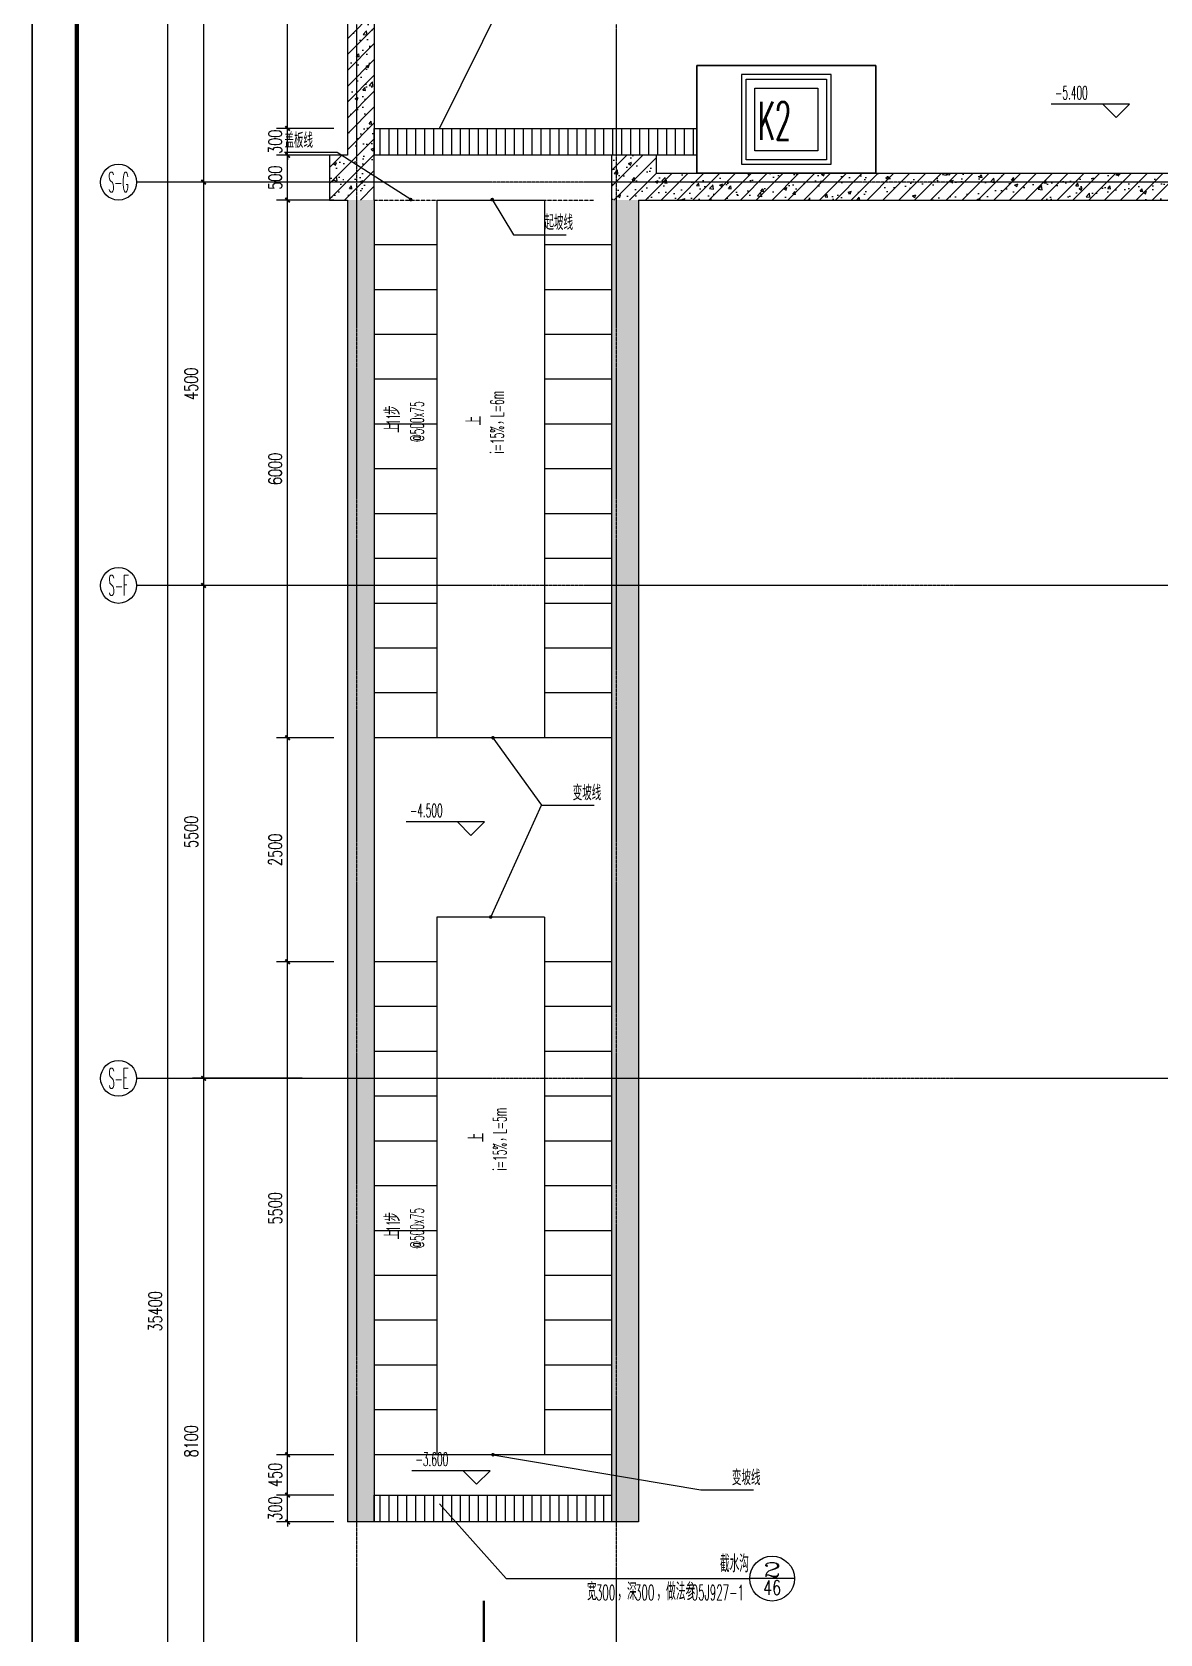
# Model space of a CAD drawing. Extents: x 0 to 2037025, y -2738621 to 0.
# Drawn here: x 958663 to 971255, y -1376163 to -1358288 of the extents above; entities that cross this region are included whole.
import ezdxf
from ezdxf.enums import TextEntityAlignment as Align

# ---------------------------------------------------------------- set-up
doc = ezdxf.new("R2010")
doc.units = 0
doc.header["$LTSCALE"] = 10
doc.header["$MEASUREMENT"] = 0
doc.linetypes.add('DASH', pattern=[0.35, 0.25, -0.1])
doc.linetypes.add('DOTE', pattern=[2.42, 2, -0.2, 0.02, -0.2])
for name, color, linetype in [('AXIS', 3, 'Continuous'), ('AXIS_TEXT', 7, 'Continuous'), ('COLUMN', 4, 'Continuous'), ('DIM_ELEV', 3, 'Continuous'), ('DIM_IDEN', 3, 'Continuous'), ('DIM_LEAD', 3, 'Continuous'), ('DIM_SYMB', 3, 'Continuous'), ('DOTE', 1, 'DOTE'), ('PUB_DIM', 3, 'Continuous'), ('PUB_HATCH', 252, 'Continuous'), ('PUB_TEXT', 7, 'Continuous'), ('PUB_TITLE', 4, 'Continuous'), ('STAIR', 2, 'Continuous'), ('WALL', 4, 'Continuous'), ('water', 2, 'Continuous'), ('图框', 142, 'Continuous'), ('批量导出图层', 1, 'Continuous')]:
    doc.layers.add(name, color=color, linetype=linetype)
doc.styles.add('_TCH_AXIS', font='COMPLEX', dxfattribs={"bigfont": 'GBCBIG'})
doc.styles.add('_TCH_DIM', font='SIMPLEX.shx', dxfattribs={"width": 0.7, "bigfont": 'GBCBIG.shx'})
doc.styles.add('_TCH_DIM_T3', font='simplex_.ttf', dxfattribs={"width": 0.705882, "bigfont": 'GBCBIG'})
doc.styles.add('_TCH_LABEL', font='COMPLEX', dxfattribs={"bigfont": 'GBCBIG'})
doc.styles.add('COMPLEX', font='COMPLEX')
doc.dimstyles.new('_TCH_ARCH&&50', dxfattribs={"dimtxt": 148.75, "dimasz": 50, "dimexe": 125, "dimexo": 150, "dimgap": 63.125, "dimtad": 1, "dimdec": 0, "dimzin": 0, "dimdsep": 46, "dimtxsty": '_TCH_DIM_T3', "dimblk": 'ARCHTICK', "dimcen": 0.09, "dimclrt": 7, "dimazin": 2, "dimtfac": 1, "dimtdec": 0, "dimtix": 1, "dimtmove": 2, "dimatfit": 3, "dimfxl": 0, "dimtolj": 1, "dimtzin": 0, "dimarcsym": 0})
pattern_1 = [(45, (0, 0), (-88.388348, 88.388348), []), (50, (0, 0), (358.63009, -31.37607), [37.5, -412.5]), (355, (0, 0), (-69.37567, 376.09607), [30, -330]), (100.4514, (29.9, -2.6), (289.25469, 344.71977), [31.870095, -350.571056]), (46.1842, (0, 100), (533.62052, -82.75951), [56.25, -618.75]), (96.6356, (44.47, 93.1), (467.33135, 487.05894), [47.80514, -525.8565]), (351.1842, (0, 100), (467.33097, 487.0593), [45, -495]), (21, (50, 75), (298.453526, -201.309445), [37.5, -412.5]), (326, (50, 75), (121.657666, 362.57502), [30, -330]), (71.4514, (74.87, 58.22), (420.111314, 161.26525), [31.870095, -350.571056]), (37.5, (0, 0), (6.079928, 166.446927), [0, -326, 0, -335, 0, -331.25]), (7.5, (0, 0), (131.534769, 197.205856), [0, -191, 0, -318.5, 0, -126.25]), (327.5, (-111.5, 0), (266.911218, -11.277436), [0, -125, 0, -390, 0, -517.5]), (317.5, (-161.5, 0), (291.593085, 50.05249), [0, -162.5, 0, -259, 0, -367.5])]

# ---------------------------------------------------------------- blocks, each defined once
blk = doc.blocks.new('图框A0')
at = {"layer": '图框'}
blk.add_lwpolyline([(0, 0), (0, 84100), (118900, 84100), (118900, 0)], close=True, dxfattribs=at)
at = {"layer": '图框', "const_width": 100}
blk.add_lwpolyline([(2500, 1000), (117900, 1000), (117900, 83100), (2500, 83100)], close=True, dxfattribs=at)
blk = doc.blocks.new('_ArchTick')
at = {"color": 0, "linetype": 'ByBlock', "const_width": 0.4}
blk.add_lwpolyline([(-0.5, -0.5), (0.5, 0.5)], dxfattribs=at)
blk = doc.blocks.new('*D346')
at = {"layer": 'Defpoints', "color": 0, "transparency": 16777216}
for p in [(961516, -1374613), (962184, -1374613), (962184, -1374913)]:
    blk.add_point(p, dxfattribs=at)
at = {"layer": 'PUB_DIM', "color": 0, "lineweight": -2, "transparency": 16777216}
for p, q in [((961516, -1374613), (961516, -1374563)), ((962034, -1374613), (961391, -1374613)), ((961516, -1374913), (961516, -1374613)), ((962034, -1374913), (961391, -1374913)), ((961516, -1374913), (961516, -1374963))]:
    blk.add_line(p, q, dxfattribs=at)
at = {"layer": 'PUB_DIM', "color": 0, "lineweight": -2, "transparency": 16777216, "xscale": 50, "yscale": 50, "zscale": 50}
for p, rotation in [((961516, -1374613), 270), ((961516, -1374913), 90)]:
    blk.add_blockref('_ArchTick', p, dxfattribs=dict(at, rotation=rotation))
at = {"layer": 'PUB_DIM', "color": 7, "transparency": 16777216, "insert": (961378, -1374763), "char_height": 148.8, "attachment_point": 5, "rotation": 90, "style": '_TCH_DIM_T3'}
blk.add_mtext('\\A1;300', dxfattribs=at)
blk = doc.blocks.new('*D347')
at = {"layer": 'Defpoints', "color": 0, "transparency": 16777216}
for p in [(961516, -1374163), (962184, -1374163), (962184, -1374613)]:
    blk.add_point(p, dxfattribs=at)
at = {"layer": 'PUB_DIM', "color": 0, "lineweight": -2, "transparency": 16777216}
for p, q in [((962034, -1374163), (961391, -1374163)), ((961516, -1374613), (961516, -1374163)), ((962034, -1374613), (961391, -1374613))]:
    blk.add_line(p, q, dxfattribs=at)
at = {"layer": 'PUB_DIM', "color": 0, "lineweight": -2, "transparency": 16777216, "xscale": 50, "yscale": 50, "zscale": 50}
for p, rotation in [((961516, -1374163), 90), ((961516, -1374613), 270)]:
    blk.add_blockref('_ArchTick', p, dxfattribs=dict(at, rotation=rotation))
at = {"layer": 'PUB_DIM', "color": 7, "transparency": 16777216, "insert": (961376, -1374388), "char_height": 148.8, "attachment_point": 5, "rotation": 90, "style": '_TCH_DIM_T3'}
blk.add_mtext('\\A1;450', dxfattribs=at)
blk = doc.blocks.new('*D348')
at = {"layer": 'Defpoints', "color": 0, "transparency": 16777216}
for p in [(961516, -1368663), (962184, -1368663), (962184, -1374163)]:
    blk.add_point(p, dxfattribs=at)
at = {"layer": 'PUB_DIM', "color": 0, "lineweight": -2, "transparency": 16777216}
for p, q in [((962034, -1368663), (961391, -1368663)), ((961516, -1374163), (961516, -1368663)), ((962034, -1374163), (961391, -1374163))]:
    blk.add_line(p, q, dxfattribs=at)
at = {"layer": 'PUB_DIM', "color": 0, "lineweight": -2, "transparency": 16777216, "xscale": 50, "yscale": 50, "zscale": 50}
for p, rotation in [((961516, -1368663), 90), ((961516, -1374163), 270)]:
    blk.add_blockref('_ArchTick', p, dxfattribs=dict(at, rotation=rotation))
at = {"layer": 'PUB_DIM', "color": 7, "transparency": 16777216, "insert": (961378, -1371413), "char_height": 148.8, "attachment_point": 5, "rotation": 90, "style": '_TCH_DIM_T3'}
blk.add_mtext('\\A1;5500', dxfattribs=at)
blk = doc.blocks.new('*D349')
at = {"layer": 'Defpoints', "color": 0, "transparency": 16777216}
for p in [(961516, -1366163), (962184, -1366163), (962184, -1368663)]:
    blk.add_point(p, dxfattribs=at)
at = {"layer": 'PUB_DIM', "color": 0, "lineweight": -2, "transparency": 16777216}
for p, q in [((962034, -1366163), (961391, -1366163)), ((961516, -1368663), (961516, -1366163)), ((962034, -1368663), (961391, -1368663))]:
    blk.add_line(p, q, dxfattribs=at)
at = {"layer": 'PUB_DIM', "color": 0, "lineweight": -2, "transparency": 16777216, "xscale": 50, "yscale": 50, "zscale": 50}
for p, rotation in [((961516, -1366163), 90), ((961516, -1368663), 270)]:
    blk.add_blockref('_ArchTick', p, dxfattribs=dict(at, rotation=rotation))
at = {"layer": 'PUB_DIM', "color": 7, "transparency": 16777216, "insert": (961378, -1367413), "char_height": 148.8, "attachment_point": 5, "rotation": 90, "style": '_TCH_DIM_T3'}
blk.add_mtext('\\A1;2500', dxfattribs=at)
blk = doc.blocks.new('*D350')
at = {"layer": 'Defpoints', "color": 0, "transparency": 16777216}
for p in [(961516, -1360163), (962184, -1360163), (962184, -1366163)]:
    blk.add_point(p, dxfattribs=at)
at = {"layer": 'PUB_DIM', "color": 0, "lineweight": -2, "transparency": 16777216}
for p, q in [((962034, -1360163), (961391, -1360163)), ((961516, -1366163), (961516, -1360163)), ((962034, -1366163), (961391, -1366163))]:
    blk.add_line(p, q, dxfattribs=at)
at = {"layer": 'PUB_DIM', "color": 0, "lineweight": -2, "transparency": 16777216, "xscale": 50, "yscale": 50, "zscale": 50}
for p, rotation in [((961516, -1360163), 90), ((961516, -1366163), 270)]:
    blk.add_blockref('_ArchTick', p, dxfattribs=dict(at, rotation=rotation))
at = {"layer": 'PUB_DIM', "color": 7, "transparency": 16777216, "insert": (961378, -1363163), "char_height": 148.8, "attachment_point": 5, "rotation": 90, "style": '_TCH_DIM_T3'}
blk.add_mtext('\\A1;6000', dxfattribs=at)
blk = doc.blocks.new('*D351')
at = {"layer": 'Defpoints', "color": 0, "transparency": 16777216}
for p in [(961516, -1359663), (962184, -1359663), (962184, -1360163)]:
    blk.add_point(p, dxfattribs=at)
at = {"layer": 'PUB_DIM', "color": 0, "lineweight": -2, "transparency": 16777216}
for p, q in [((962034, -1359663), (961391, -1359663)), ((961516, -1360163), (961516, -1359663)), ((962034, -1360163), (961391, -1360163))]:
    blk.add_line(p, q, dxfattribs=at)
at = {"layer": 'PUB_DIM', "color": 0, "lineweight": -2, "transparency": 16777216, "xscale": 50, "yscale": 50, "zscale": 50}
for p, rotation in [((961516, -1359663), 90), ((961516, -1360163), 270)]:
    blk.add_blockref('_ArchTick', p, dxfattribs=dict(at, rotation=rotation))
at = {"layer": 'PUB_DIM', "color": 7, "transparency": 16777216, "insert": (961378, -1359913), "char_height": 148.8, "attachment_point": 5, "rotation": 90, "style": '_TCH_DIM_T3'}
blk.add_mtext('\\A1;500', dxfattribs=at)
blk = doc.blocks.new('*D352')
at = {"layer": 'Defpoints', "color": 0, "transparency": 16777216}
for p in [(961516, -1359363), (962184, -1359363), (962184, -1359663)]:
    blk.add_point(p, dxfattribs=at)
at = {"layer": 'PUB_DIM', "color": 0, "lineweight": -2, "transparency": 16777216}
for p, q in [((962034, -1359363), (961391, -1359363)), ((961516, -1359363), (961516, -1359313)), ((961516, -1359663), (961516, -1359363)), ((962034, -1359663), (961391, -1359663)), ((961516, -1359663), (961516, -1359713))]:
    blk.add_line(p, q, dxfattribs=at)
at = {"layer": 'PUB_DIM', "color": 0, "lineweight": -2, "transparency": 16777216, "xscale": 50, "yscale": 50, "zscale": 50}
for p, rotation in [((961516, -1359363), 270), ((961516, -1359663), 90)]:
    blk.add_blockref('_ArchTick', p, dxfattribs=dict(at, rotation=rotation))
at = {"layer": 'PUB_DIM', "color": 7, "transparency": 16777216, "insert": (961378, -1359513), "char_height": 148.8, "attachment_point": 5, "rotation": 90, "style": '_TCH_DIM_T3'}
blk.add_mtext('\\A1;300', dxfattribs=at)
blk = doc.blocks.new('*D353')
at = {"layer": 'Defpoints', "color": 0, "transparency": 16777216}
for p in [(961516, -1354863), (962184, -1354863), (962184, -1359363)]:
    blk.add_point(p, dxfattribs=at)
at = {"layer": 'PUB_DIM', "color": 0, "lineweight": -2, "transparency": 16777216}
for p, q in [((962034, -1354863), (961391, -1354863)), ((961516, -1359363), (961516, -1354863)), ((962034, -1359363), (961391, -1359363))]:
    blk.add_line(p, q, dxfattribs=at)
at = {"layer": 'PUB_DIM', "color": 0, "lineweight": -2, "transparency": 16777216, "xscale": 50, "yscale": 50, "zscale": 50}
for p, rotation in [((961516, -1354863), 90), ((961516, -1359363), 270)]:
    blk.add_blockref('_ArchTick', p, dxfattribs=dict(at, rotation=rotation))
at = {"layer": 'PUB_DIM', "color": 7, "transparency": 16777216, "insert": (961376, -1357113), "char_height": 148.8, "attachment_point": 5, "rotation": 90, "style": '_TCH_DIM_T3'}
blk.add_mtext('\\A1;4500', dxfattribs=at)
blk = doc.blocks.new('*D728')
at = {"layer": 'AXIS', "color": 0, "lineweight": -2, "transparency": 16777216}
for p, q in [((961679, -1369963), (960454, -1369963)), ((960579, -1378063), (960579, -1369963)), ((961679, -1378063), (960454, -1378063))]:
    blk.add_line(p, q, dxfattribs=at)
at = {"layer": 'Defpoints', "color": 0, "transparency": 16777216}
for p in [(960579, -1369963), (961829, -1369963), (961829, -1378063)]:
    blk.add_point(p, dxfattribs=at)
at = {"layer": 'AXIS', "color": 0, "lineweight": -2, "transparency": 16777216, "xscale": 50, "yscale": 50, "zscale": 50}
for p, rotation in [((960579, -1369963), 90), ((960579, -1378063), 270)]:
    blk.add_blockref('_ArchTick', p, dxfattribs=dict(at, rotation=rotation))
at = {"layer": 'AXIS', "color": 7, "transparency": 16777216, "insert": (960440, -1374013), "char_height": 148.8, "attachment_point": 5, "rotation": 90, "style": '_TCH_DIM_T3'}
blk.add_mtext('\\A1;8100', dxfattribs=at)
blk = doc.blocks.new('*D729')
at = {"layer": 'AXIS', "color": 0, "lineweight": -2, "transparency": 16777216}
for p, q in [((961679, -1364463), (960454, -1364463)), ((960579, -1369963), (960579, -1364463)), ((961679, -1369963), (960454, -1369963))]:
    blk.add_line(p, q, dxfattribs=at)
at = {"layer": 'Defpoints', "color": 0, "transparency": 16777216}
for p in [(960579, -1364463), (961829, -1364463), (961829, -1369963)]:
    blk.add_point(p, dxfattribs=at)
at = {"layer": 'AXIS', "color": 0, "lineweight": -2, "transparency": 16777216, "xscale": 50, "yscale": 50, "zscale": 50}
for p, rotation in [((960579, -1364463), 90), ((960579, -1369963), 270)]:
    blk.add_blockref('_ArchTick', p, dxfattribs=dict(at, rotation=rotation))
at = {"layer": 'AXIS', "color": 7, "transparency": 16777216, "insert": (960440, -1367213), "char_height": 148.8, "attachment_point": 5, "rotation": 90, "style": '_TCH_DIM_T3'}
blk.add_mtext('\\A1;5500', dxfattribs=at)
blk = doc.blocks.new('*D730')
at = {"layer": 'AXIS', "color": 0, "lineweight": -2, "transparency": 16777216}
for p, q in [((961679, -1359963), (960454, -1359963)), ((960579, -1364463), (960579, -1359963)), ((961679, -1364463), (960454, -1364463))]:
    blk.add_line(p, q, dxfattribs=at)
at = {"layer": 'Defpoints', "color": 0, "transparency": 16777216}
for p in [(960579, -1359963), (961829, -1359963), (961829, -1364463)]:
    blk.add_point(p, dxfattribs=at)
at = {"layer": 'AXIS', "color": 0, "lineweight": -2, "transparency": 16777216, "xscale": 50, "yscale": 50, "zscale": 50}
for p, rotation in [((960579, -1359963), 90), ((960579, -1364463), 270)]:
    blk.add_blockref('_ArchTick', p, dxfattribs=dict(at, rotation=rotation))
at = {"layer": 'AXIS', "color": 7, "transparency": 16777216, "insert": (960439, -1362213), "char_height": 148.8, "attachment_point": 5, "rotation": 90, "style": '_TCH_DIM_T3'}
blk.add_mtext('\\A1;4500', dxfattribs=at)
blk = doc.blocks.new('*D731')
at = {"layer": 'AXIS', "color": 0, "lineweight": -2, "transparency": 16777216}
for p, q in [((961679, -1354963), (960454, -1354963)), ((960579, -1359963), (960579, -1354963)), ((961679, -1359963), (960454, -1359963))]:
    blk.add_line(p, q, dxfattribs=at)
at = {"layer": 'Defpoints', "color": 0, "transparency": 16777216}
for p in [(960579, -1354963), (961829, -1354963), (961829, -1359963)]:
    blk.add_point(p, dxfattribs=at)
at = {"layer": 'AXIS', "color": 0, "lineweight": -2, "transparency": 16777216, "xscale": 50, "yscale": 50, "zscale": 50}
for p, rotation in [((960579, -1354963), 90), ((960579, -1359963), 270)]:
    blk.add_blockref('_ArchTick', p, dxfattribs=dict(at, rotation=rotation))
at = {"layer": 'AXIS', "color": 7, "transparency": 16777216, "insert": (960440, -1357463), "char_height": 148.8, "attachment_point": 5, "rotation": 90, "style": '_TCH_DIM_T3'}
blk.add_mtext('\\A1;5000', dxfattribs=at)
blk = doc.blocks.new('*D733')
at = {"layer": 'AXIS', "color": 0, "lineweight": -2, "transparency": 16777216}
for p, q in [((961679, -1354863), (960054, -1354863)), ((960179, -1390263), (960179, -1354863)), ((961679, -1390263), (960054, -1390263))]:
    blk.add_line(p, q, dxfattribs=at)
at = {"layer": 'Defpoints', "color": 0, "transparency": 16777216}
for p in [(960179, -1354863), (961829, -1354863), (961829, -1390263)]:
    blk.add_point(p, dxfattribs=at)
at = {"layer": 'AXIS', "color": 0, "lineweight": -2, "transparency": 16777216, "xscale": 50, "yscale": 50, "zscale": 50}
for p, rotation in [((960179, -1354863), 90), ((960179, -1390263), 270)]:
    blk.add_blockref('_ArchTick', p, dxfattribs=dict(at, rotation=rotation))
at = {"layer": 'AXIS', "color": 7, "transparency": 16777216, "insert": (960039, -1372563), "char_height": 148.8, "attachment_point": 5, "rotation": 90, "style": '_TCH_DIM_T3'}
blk.add_mtext('\\A1;35400', dxfattribs=at)
blk = doc.blocks.new('_AXISO')
blk.add_circle((0, 0), 0.5)
at = {"layer": 'AXIS_TEXT', "style": 'COMPLEX', "width": 1.041667}
blk.add_attdef('A', text='', height=0.56, dxfattribs=at).set_placement((-0.25, -0.28), (0.25, -0.28), align=Align.FIT)

msp = doc.modelspace()

# ---------------------------------------------------------------- hatches: boundary and pattern name
at = {"layer": 'PUB_HATCH'}
h = msp.add_hatch(dxfattribs=at)
h.set_pattern_fill('钢筋混凝土', color=256, scale=50, style=0)
h.set_pattern_definition(pattern_1)
h.paths.add_polyline_path([(962183.9, -1359663.1), (962483.9, -1359663.1), (962483.9, -1355363.1), (962183.9, -1355363.1)])
h = msp.add_hatch(dxfattribs=at)
h.set_pattern_fill('钢筋混凝土', color=256, scale=50, style=0)
h.set_pattern_definition(pattern_1)
h.paths.add_polyline_path([(961983.9, -1360163.1), (962483.9, -1360163.1), (962483.9, -1359663.1), (961983.9, -1359663.1)])
h = msp.add_hatch(dxfattribs=at)
h.set_pattern_fill('钢筋混凝土', color=256, scale=50, style=0)
h.set_pattern_definition(pattern_1)
h.paths.add_polyline_path([(965133.9, -1360163.1), (965633.9, -1360163.1), (965633.9, -1359663.1), (965133.9, -1359663.1)])
h = msp.add_hatch(dxfattribs=at)
h.set_pattern_fill('钢筋混凝土', color=256, scale=50, style=0)
h.set_pattern_definition(pattern_1)
h.paths.add_polyline_path([(965633.9, -1359863.1), (965633.9, -1360163.1), (973333.9, -1360163.1), (973533.9, -1360013.1), (973333.9, -1359863.1)])
h = msp.add_hatch(dxfattribs=at)
h.set_pattern_fill('钢筋混凝土', color=256, scale=50, style=0)
h.set_pattern_definition(pattern_1)
h.paths.add_polyline_path([(962483.9, -1360163.1), (962183.9, -1360163.1), (962183.9, -1374913.1), (962483.9, -1374913.1)])
h = msp.add_hatch(dxfattribs=at)
h.set_pattern_fill('钢筋混凝土', color=256, scale=50, style=0)
h.set_pattern_definition(pattern_1)
h.paths.add_polyline_path([(965433.9, -1360163.1), (965133.9, -1360163.1), (965133.9, -1374913.1), (965433.9, -1374913.1)])
at = {"layer": 'water'}
h = msp.add_hatch(dxfattribs=at)
h.set_pattern_fill('饰面砖', color=256, scale=50)
h.set_pattern_definition([(90, (-39052.01, -2300), (-100, 6e-15), [])])
h.paths.add_polyline_path([(962483.9, -1359363.1), (966083.9, -1359363.1), (966083.9, -1359663.1), (962483.9, -1359663.1)])
h = msp.add_hatch(dxfattribs=at)
h.set_pattern_fill('饰面砖', color=256, scale=50)
h.set_pattern_definition([(90, (-39052.01, -1000), (-100, 6e-15), [])])
h.paths.add_polyline_path([(962483.9, -1374613.1), (965133.9, -1374613.1), (965133.9, -1374913.1), (962483.9, -1374913.1)])

# ---------------------------------------------------------------- linework, layer by layer
at = {"linetype": 'DASH'}
msp.add_line((962483.9, -1360163.1), (964933.9, -1360163.1), dxfattribs=at)
at = {"layer": 'AXIS'}
for p, q in [((961828.5, -1359963.1), (959828.5, -1359963.1)), ((961828.5, -1364463.1), (959828.5, -1364463.1)), ((961828.5, -1369963.1), (959828.5, -1369963.1))]:
    msp.add_line(p, q, dxfattribs=at)
at = {"layer": 'COLUMN'}
for p, q in [((962183.9, -1359663.1), (961983.9, -1359663.1)), ((961983.9, -1359663.1), (961983.9, -1360163.1)), ((962483.9, -1360163.1), (962483.9, -1359663.1)), ((965633.9, -1359663.1), (965133.9, -1359663.1)), ((965133.9, -1359663.1), (965133.9, -1360163.1)), ((965633.9, -1359863.1), (965633.9, -1359663.1)), ((961983.9, -1360163.1), (962183.9, -1360163.1)), ((965433.9, -1360163.1), (965633.9, -1360163.1))]:
    msp.add_line(p, q, dxfattribs=at)
at = {"layer": 'DIM_ELEV'}
for p, q in [((970915.8, -1359092.6), (970041.3, -1359092.6)), ((970765.8, -1359242.6), (970615.8, -1359092.6)), ((970765.8, -1359242.6), (970915.8, -1359092.6)), ((963713.3, -1367101.6), (962838.8, -1367101.6)), ((963563.3, -1367251.6), (963413.3, -1367101.6)), ((963563.3, -1367251.6), (963713.3, -1367101.6)), ((963775.9, -1374341.2), (962901.4, -1374341.2)), ((963625.9, -1374491.2), (963475.9, -1374341.2)), ((963625.9, -1374491.2), (963775.9, -1374341.2))]:
    msp.add_line(p, q, dxfattribs=at)
at = {"layer": 'DIM_IDEN'}
for p, q in [((963212.1, -1359363.1), (963955.9, -1357867.2)), ((963212.1, -1374712.3), (963955.9, -1375545.2)), ((963955.9, -1375545.2), (966675.4, -1375545.2)), ((967175.4, -1375545.2), (966675.4, -1375545.2))]:
    msp.add_line(p, q, dxfattribs=at)
for centre, radius in [((963212.1, -1359363.1), 0), ((963212.1, -1374712.3), 0), ((966925.4, -1375545.2), 250)]:
    msp.add_circle(centre, radius, dxfattribs=at)
at = {"layer": 'DIM_LEAD'}
for p, q in [((962068.5, -1359633.8), (961480.6, -1359633.8)), ((962890.8, -1360157.7), (962068.5, -1359633.8)), ((963800.5, -1360157.8), (964039.4, -1360550.1)), ((964039.4, -1360550.1), (964627.3, -1360550.1)), ((963808.9, -1366163.1), (964351, -1366913.9)), ((963783.9, -1368163.1), (964351, -1366913.9)), ((964351, -1366913.9), (964938.9, -1366913.9)), ((963808.9, -1374163.1), (966128.4, -1374555.5)), ((966128.4, -1374555.5), (966716.3, -1374555.5))]:
    msp.add_line(p, q, dxfattribs=at)
at = {"layer": 'DIM_LEAD', "const_width": 20}
for points in [[(962899.2, -1360163.1, 1), (962882.3, -1360152.3, 1)], [(963795.3, -1360149.2, 1), (963805.7, -1360166.3, 1)], [(963803.1, -1366155, 1), (963814.8, -1366171.2, 1)], [(963779.8, -1368172.2, 1), (963788.1, -1368154, 1)], [(963799.1, -1374161.5, 1), (963818.8, -1374164.8, 1)]]:
    msp.add_lwpolyline(points, format="xyb", close=True, dxfattribs=at)
at = {"layer": 'DIM_SYMB'}
for points in [[(962833.9, -1361163.1, 0, 0, 0), (962833.9, -1363941.1, 40, 0, 0), (962833.9, -1364091.1, 0, 0, 0)], [(963728.9, -1361176.5, 0, 0, 0), (963728.9, -1363954.4, 40, 0, 0), (963728.9, -1364104.4, 0, 0, 0)], [(963758.2, -1369176.5, 0, 0, 0), (963758.2, -1371954.4, 40, 0, 0), (963758.2, -1372104.4, 0, 0, 0)], [(962833.9, -1370163.1, 0, 0, 0), (962833.9, -1372941.1, 40, 0, 0), (962833.9, -1373091.1, 0, 0, 0)]]:
    msp.add_lwpolyline(points, format="xyseb", dxfattribs=at)
at = {"layer": 'DIM_SYMB', "const_width": 25}
msp.add_lwpolyline([(963706.3, -1375791.6), (963706.3, -1376291.6), (964006.3, -1376291.6)], dxfattribs=at)
at = {"layer": 'DOTE'}
for p, q in [((962283.9, -1353463.1), (962283.9, -1391563.1)), ((965183.9, -1353463.1), (965183.9, -1391563.1)), ((997483.9, -1359963.1), (960783.9, -1359963.1)), ((997483.9, -1364463.1), (960783.9, -1364463.1)), ((997483.9, -1369963.1), (960783.9, -1369963.1))]:
    msp.add_line(p, q, dxfattribs=at)
at = {"layer": 'PUB_TITLE'}
msp.add_lwpolyline([(958662.7, -1408312.9), (1000712.7, -1408312.9), (1000712.7, -1348862.9), (958662.7, -1348862.9)], close=True, dxfattribs=at)
at = {"layer": 'PUB_TITLE', "const_width": 50}
msp.add_lwpolyline([(959162.7, -1407812.9), (1000212.7, -1407812.9), (1000212.7, -1350112.9), (959162.7, -1350112.9)], close=True, dxfattribs=at)
at = {"layer": 'STAIR'}
for p, q in [((963183.9, -1360163.1), (964383.9, -1360163.1)), ((963183.9, -1360663.1), (962483.9, -1360663.1)), ((965133.9, -1360663.1), (964383.9, -1360663.1)), ((963183.9, -1361163.1), (962483.9, -1361163.1)), ((965133.9, -1361163.1), (964383.9, -1361163.1)), ((963183.9, -1361663.1), (962483.9, -1361663.1)), ((965133.9, -1361663.1), (964383.9, -1361663.1)), ((963183.9, -1362163.1), (962483.9, -1362163.1)), ((965133.9, -1362163.1), (964383.9, -1362163.1)), ((963183.9, -1362663.1), (962483.9, -1362663.1)), ((965133.9, -1362663.1), (964383.9, -1362663.1)), ((963183.9, -1363163.1), (962483.9, -1363163.1)), ((965133.9, -1363163.1), (964383.9, -1363163.1)), ((963183.9, -1363663.1), (962483.9, -1363663.1)), ((965133.9, -1363663.1), (964383.9, -1363663.1)), ((963183.9, -1364163.1), (962483.9, -1364163.1)), ((965133.9, -1364163.1), (964383.9, -1364163.1)), ((963183.9, -1364663.1), (962483.9, -1364663.1)), ((965133.9, -1364663.1), (964383.9, -1364663.1)), ((963183.9, -1365163.1), (962483.9, -1365163.1)), ((965133.9, -1365163.1), (964383.9, -1365163.1)), ((963183.9, -1365663.1), (962483.9, -1365663.1)), ((965133.9, -1365663.1), (964383.9, -1365663.1)), ((965133.9, -1366163.1), (962483.9, -1366163.1)), ((964383.9, -1368163.1), (963183.9, -1368163.1)), ((963183.9, -1368663.1), (962483.9, -1368663.1)), ((965133.9, -1368663.1), (964383.9, -1368663.1)), ((963183.9, -1369163.1), (962483.9, -1369163.1)), ((965133.9, -1369163.1), (964383.9, -1369163.1)), ((963183.9, -1369663.1), (962483.9, -1369663.1)), ((965133.9, -1369663.1), (964383.9, -1369663.1)), ((963183.9, -1370163.1), (962483.9, -1370163.1)), ((965133.9, -1370163.1), (964383.9, -1370163.1)), ((963183.9, -1370663.1), (962483.9, -1370663.1)), ((965133.9, -1370663.1), (964383.9, -1370663.1)), ((963183.9, -1371163.1), (962483.9, -1371163.1)), ((965133.9, -1371163.1), (964383.9, -1371163.1)), ((963183.9, -1371663.1), (962483.9, -1371663.1)), ((965133.9, -1371663.1), (964383.9, -1371663.1)), ((963183.9, -1372163.1), (962483.9, -1372163.1)), ((965133.9, -1372163.1), (964383.9, -1372163.1)), ((963183.9, -1372663.1), (962483.9, -1372663.1)), ((965133.9, -1372663.1), (964383.9, -1372663.1)), ((963183.9, -1373163.1), (962483.9, -1373163.1)), ((965133.9, -1373163.1), (964383.9, -1373163.1)), ((963183.9, -1373663.1), (962483.9, -1373663.1)), ((965133.9, -1373663.1), (964383.9, -1373663.1)), ((965133.9, -1374163.1), (962483.9, -1374163.1))]:
    msp.add_line(p, q, dxfattribs=at)
for points in [[(963183.9, -1360163.1), (963183.9, -1366163.1)], [(964383.9, -1360163.1), (964383.9, -1366163.1)], [(963183.9, -1368163.1), (963183.9, -1374163.1)], [(964383.9, -1368163.1), (964383.9, -1374163.1)]]:
    msp.add_lwpolyline(points, dxfattribs=at)
at = {"layer": 'WALL'}
for p, q in [((962183.9, -1355363.1), (962183.9, -1359663.1)), ((962483.9, -1355363.1), (962483.9, -1359663.1)), ((965633.9, -1359863.1), (973333.9, -1359863.1)), ((962183.9, -1360163.1), (962183.9, -1374913.1)), ((962483.9, -1360163.1), (962483.9, -1374913.1)), ((965133.9, -1360163.1), (965133.9, -1374913.1)), ((965433.9, -1360163.1), (965433.9, -1374913.1)), ((965633.9, -1360163.1), (973333.9, -1360163.1)), ((962483.9, -1374913.1), (962183.9, -1374913.1)), ((965433.9, -1374913.1), (965133.9, -1374913.1))]:
    msp.add_line(p, q, dxfattribs=at)
at = {"layer": 'water', "color": 4}
msp.add_lwpolyline([(966083.9, -1359863.1), (968083.9, -1359863.1), (968083.9, -1358663.1), (966083.9, -1358663.1)], close=True, dxfattribs=at)
at = {"layer": 'water'}
for points in [[(966083.9, -1359863.1), (966083.9, -1358663.1), (968083.9, -1358663.1), (968083.9, -1359863.1)], [(966583.9, -1359763.1), (967583.9, -1359763.1), (967583.9, -1358763.1), (966583.9, -1358763.1)], [(966633.9, -1359713.1), (966633.9, -1358813.1), (967533.9, -1358813.1), (967533.9, -1359713.1)], [(966733.9, -1359613.1), (966733.9, -1358913.1), (967433.9, -1358913.1), (967433.9, -1359613.1)], [(962483.9, -1359363.1), (966083.9, -1359363.1), (966083.9, -1359663.1), (962483.9, -1359663.1)], [(962483.9, -1374613.1), (965133.9, -1374613.1), (965133.9, -1374913.1), (962483.9, -1374913.1)]]:
    msp.add_lwpolyline(points, close=True, dxfattribs=at)
at = {"layer": '批量导出图层'}
msp.add_lwpolyline([(958662.7, -1348862.9), (1000712.7, -1348862.9), (1000712.7, -1408312.9), (958662.7, -1408312.9)], close=True, dxfattribs=at)

# ---------------------------------------------------------------- block references
at = {"xscale": 0.5, "yscale": 0.5, "zscale": 0.5, "rotation": 270}
msp.add_blockref('图框A0', (958662.7, -1348862.9), dxfattribs=at)
at = {"layer": 'AXIS'}
ref = msp.add_blockref('_AXISO', (959628.5, -1359963.1), dxfattribs=dict(at, xscale=400, yscale=400, zscale=400))
ref.add_attrib('A', 'S-G', dxfattribs={"layer": 'AXIS_TEXT', "height": 226.27, "style": '_TCH_AXIS', "width": 0.328125}).set_placement((959515.4, -1360076.3), (959741.7, -1360076.3), align=Align.FIT)
ref = msp.add_blockref('_AXISO', (959628.5, -1364463.1), dxfattribs=dict(at, xscale=400, yscale=400, zscale=400))
ref.add_attrib('A', 'S-F', dxfattribs={"layer": 'AXIS_TEXT', "height": 226.27, "style": '_TCH_AXIS', "width": 0.33871}).set_placement((959515.4, -1364576.3), (959741.7, -1364576.3), align=Align.FIT)
ref = msp.add_blockref('_AXISO', (959628.5, -1369963.1), dxfattribs=dict(at, xscale=400, yscale=400, zscale=400))
ref.add_attrib('A', 'S-E', dxfattribs={"layer": 'AXIS_TEXT', "height": 226.27, "style": '_TCH_AXIS', "width": 0.33871}).set_placement((959515.4, -1370076.3), (959741.7, -1370076.3), align=Align.FIT)

# ---------------------------------------------------------------- texts
at = {"layer": 'PUB_TEXT', "style": '_TCH_DIM'}
for s, height, width, p in [('-5.400', 148.75, 0.494118, (970084.1, -1359040.1)), ('盖板线', 168.79, 0.7, (961480.6, -1359581.3)), ('起坡线', 168.79, 0.7, (964383.6, -1360497.6)), ('变坡线', 168.79, 0.7, (964699.1, -1366861.4)), ('-4.500', 148.75, 0.494118, (962881.6, -1367049.1)), ('-3.600', 148.75, 0.494118, (962944.1, -1374288.7)), ('变坡线', 168.79, 0.7, (966476.5, -1374503)), ('截水沟', 192.91, 0.7, (966342.8, -1375474.6)), ('宽', 192.9, 0.7, (964859.3, -1375786.1)), ('300', 170, 0.494118, (964957.6, -1375786.1)), ('，深', 192.91, 0.7, (965197.6, -1375786.1)), ('300', 170, 0.494118, (965394.2, -1375786.1)), ('，做法参', 192.91, 0.7, (965634.2, -1375786.1)), ('05J927-1', 170, 0.494118, (966027.4, -1375786.1))]:
    msp.add_text(s, height=height, dxfattribs=dict(at, width=width)).set_placement(p)
for s, height, width, p in [('L=6m', 148.75, 0.494118, (963930.1, -1362585.2)), ('步', 168.8, 0.7, (962770.3, -1362562)), ('11', 148.75, 0.494118, (962770.3, -1362674)), ('@500x75', 148.75, 0.494118, (963035.2, -1362863.3)), ('上', 168.8, 0.7, (963682, -1362676.9)), ('上', 168.8, 0.7, (962770.3, -1362760)), ('i=15%', 148.75, 0.494118, (963930.1, -1362993.2)), ('，', 168.8, 0.7, (963930.1, -1362671.2)), ('L=5m', 148.75, 0.494118, (963959.4, -1370585.2)), ('上', 168.8, 0.7, (963711.3, -1370676.9)), ('i=15%', 148.75, 0.494118, (963959.4, -1370993.2)), ('，', 168.8, 0.7, (963959.4, -1370671.2)), ('步', 168.8, 0.7, (962770.3, -1371562)), ('@500x75', 148.75, 0.494118, (963035.2, -1371863.3)), ('上', 168.8, 0.7, (962770.3, -1371760)), ('11', 148.75, 0.494118, (962770.3, -1371674))]:
    msp.add_text(s, height=height, rotation=90, dxfattribs=dict(at, width=width)).set_placement(p)
at = {"layer": 'PUB_TEXT', "style": '_TCH_LABEL'}
for s, width, p, p2 in [('2', 1.875, (966824.8, -1375525.1), (967026, -1375525.1)), ('46', 0.75, (966824.8, -1375726.4), (967026, -1375726.4))]:
    msp.add_text(s, height=161, dxfattribs=dict(at, width=width)).set_placement(p, p2, align=Align.FIT)
at = {"layer": 'water', "style": '_TCH_DIM', "width": 0.494118}
msp.add_text('K2', height=425, rotation=0, dxfattribs=at).set_placement((966768, -1359490.4))

# ---------------------------------------------------------------- dimensions: what is measured, and where the dimension line sits
at = {"layer": 'AXIS'}
for p1, p2, distance, picture, middle in [((961828.5, -1390263.1), (961828.5, -1354863.1), 1650, '*D733', (960038.7, -1372563.1)), ((961828.5, -1359963.1), (961828.5, -1354963.1), 1250, '*D731', (960440.4, -1357463.1)), ((961828.5, -1364463.1), (961828.5, -1359963.1), 1250, '*D730', (960438.7, -1362213.1)), ((961828.5, -1369963.1), (961828.5, -1364463.1), 1250, '*D729', (960440.4, -1367213.1)), ((961828.5, -1378063.1), (961828.5, -1369963.1), 1250, '*D728', (960440.4, -1374013.1))]:
    dim = msp.add_aligned_dim(p1=p1, p2=p2, distance=distance, dimstyle='_TCH_ARCH&&50', dxfattribs=at)
    dim.commit()
    dim.dimension.update_dxf_attribs({"geometry": picture, "text_midpoint": middle})
at = {"layer": 'PUB_DIM'}
for p1, p2, picture, middle in [((962183.9, -1359363.1), (962183.9, -1354863.1), '*D353', (961376.5, -1357113.1)), ((962183.9, -1359663.1), (962183.9, -1359363.1), '*D352', (961378.2, -1359513.1)), ((962183.9, -1360163.1), (962183.9, -1359663.1), '*D351', (961378.2, -1359913.1)), ((962183.9, -1366163.1), (962183.9, -1360163.1), '*D350', (961378.2, -1363163.1)), ((962183.9, -1368663.1), (962183.9, -1366163.1), '*D349', (961378.2, -1367413.1)), ((962183.9, -1374163.1), (962183.9, -1368663.1), '*D348', (961378.2, -1371413.1)), ((962183.9, -1374613.1), (962183.9, -1374163.1), '*D347', (961376.5, -1374388.1)), ((962183.9, -1374913.1), (962183.9, -1374613.1), '*D346', (961378.2, -1374763.1))]:
    dim = msp.add_aligned_dim(p1=p1, p2=p2, distance=667.5, dimstyle='_TCH_ARCH&&50', dxfattribs=at)
    dim.commit()
    dim.dimension.update_dxf_attribs({"geometry": picture, "text_midpoint": middle})

doc.saveas('drawing.dxf')
